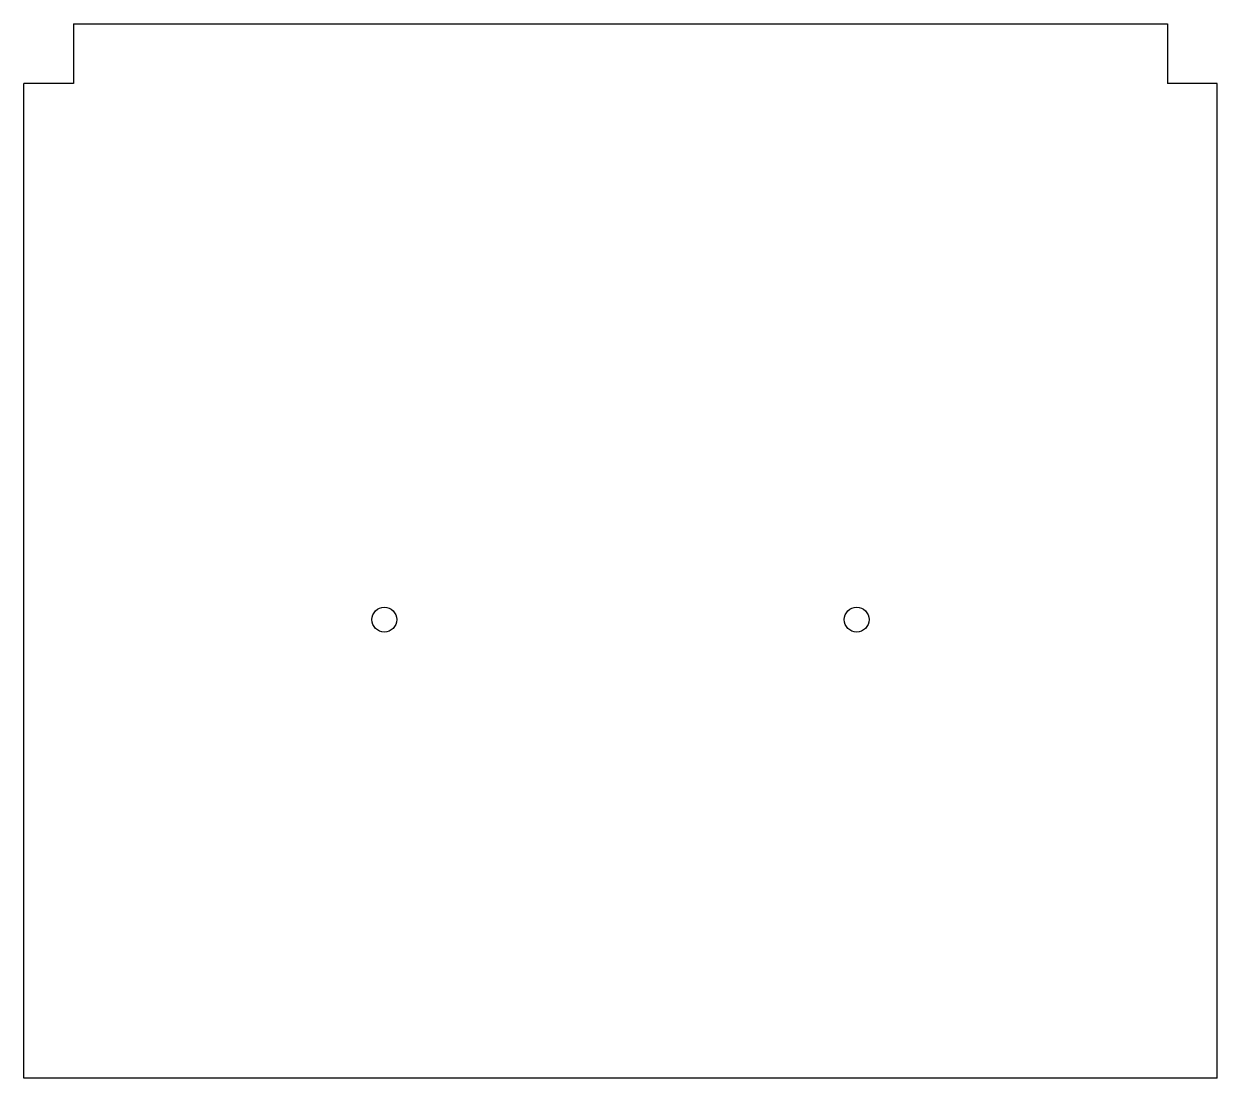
# Model space of a CAD drawing. Header units: millimetres. Extents: x -60 to 60, y -96 to 10.
import ezdxf

# ---------------------------------------------------------------- set-up
doc = ezdxf.new("R2010")
doc.units = ezdxf.units.MM

msp = doc.modelspace()

# ---------------------------------------------------------------- linework, layer by layer
at = {"color": 7, "linetype": 'Continuous', "lineweight": 25}
for p, q in [((-55, 10), (55, 10)), ((-55, 10), (-55, 4)), ((55, 10), (55, 4)), ((-55, 4), (-60, 4)), ((-60, -96), (-60, 4)), ((60, 4), (55, 4)), ((60, -96), (60, 4)), ((60, -96), (-60, -96))]:
    msp.add_line(p, q, dxfattribs=at)
for centre in [(-23.75, -49.9), (23.75, -49.9)]:
    msp.add_circle(centre, 1.25, dxfattribs=at)

doc.saveas('drawing.dxf')
